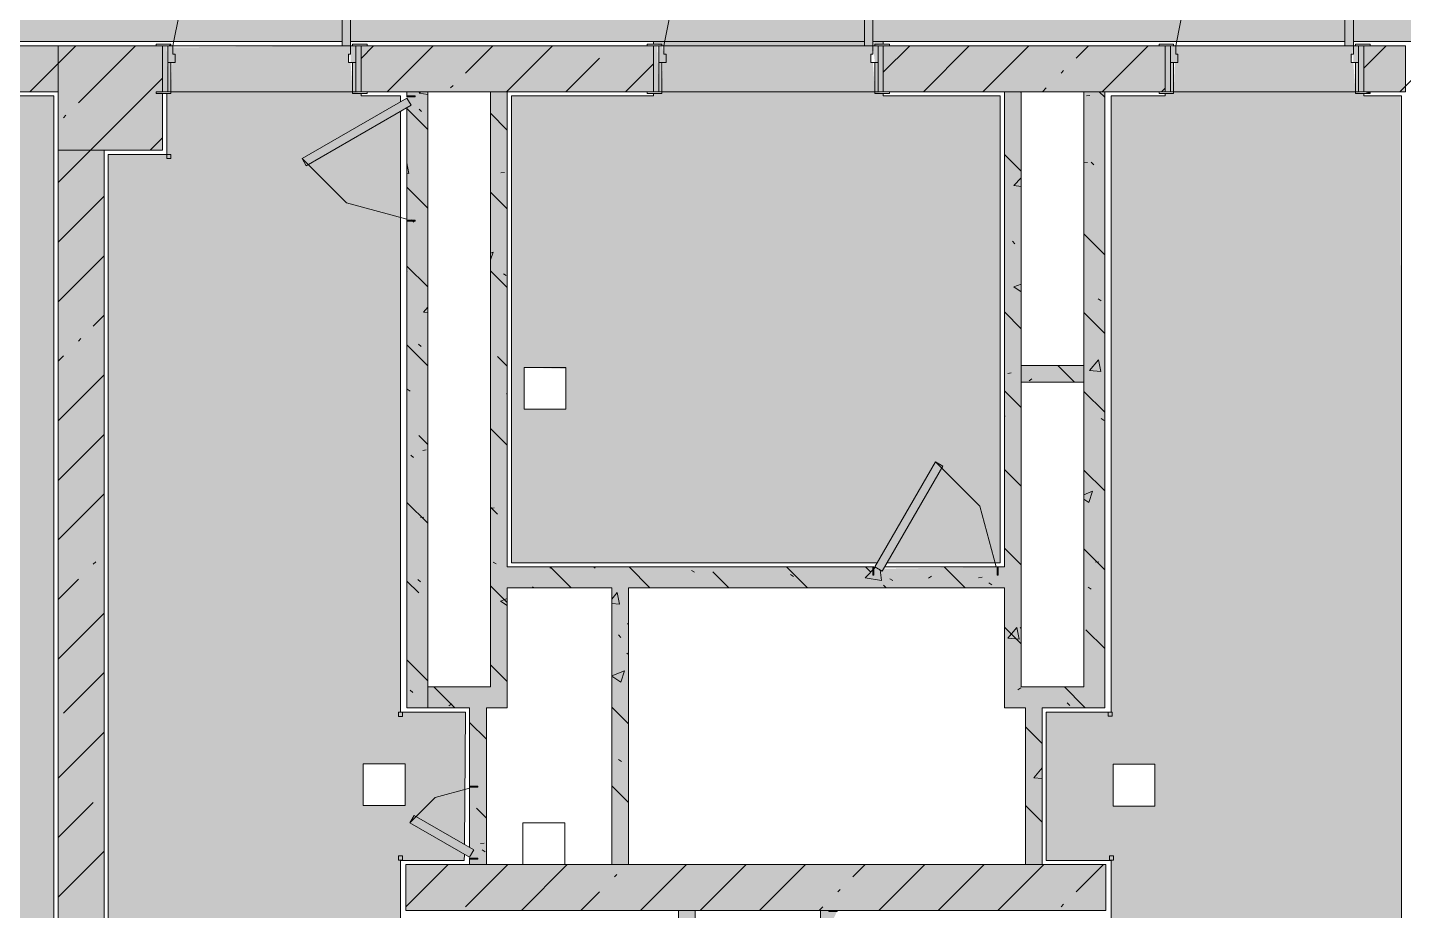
# Model space of a CAD drawing. Header units: millimetres. Extents: x -3817 to 677485, y -22715 to 103890.
# Drawn here: x -635 to -583.1, y -19574.3 to -19541 of the extents above; entities that cross this region are included whole.
import ezdxf

# ---------------------------------------------------------------- set-up
doc = ezdxf.new("R2010")
doc.units = ezdxf.units.MM
doc.layers.add('PDF _Геометрия', color=7, linetype='Continuous', true_color=0x1d1d1d)
doc.layers.add('PDF _Сплошная заливка', color=7, linetype='Continuous', true_color=0xffffff)

msp = doc.modelspace()

# ---------------------------------------------------------------- hatches: boundary and pattern name
at = {"layer": 'PDF _Сплошная заливка', "transparency": 33554559}
h = msp.add_hatch(color=256, dxfattribs=at)
h.paths.add_polyline_path([(-845.369, -19524.191), (-845.077, -19524.269), (-845.235, -19524.191)], flags=0)
h.paths.add_polyline_path([(-568.764, -19543.403), (-568.686, -19543.403), (-568.686, -19542.773), (-568.489, -19542.773), (-568.489, -19541.513), (-554.67, -19541.513), (-554.67, -19518.207), (-661.123, -19518.207), (-661.123, -19514.506), (-662.356, -19514.506), (-663.367, -19516.258), (-663.638, -19516.096), (-662.72, -19514.506), (-665.532, -19514.506), (-665.532, -19518.207), (-667.749, -19518.207), (-669.154, -19520.64), (-669.415, -19520.461), (-668.113, -19518.207), (-687.973, -19518.207), (-687.973, -19522.773), (-688.288, -19522.773), (-688.288, -19518.207), (-695.138, -19518.207), (-695.138, -19522.773), (-695.453, -19522.773), (-695.453, -19518.207), (-702.382, -19518.207), (-702.448, -19522.773), (-702.697, -19522.773), (-702.697, -19518.207), (-709.547, -19518.207), (-709.547, -19522.773), (-709.862, -19522.773), (-709.862, -19518.207), (-713.889, -19518.207), (-715.295, -19520.64), (-715.555, -19520.461), (-714.253, -19518.207), (-741.829, -19518.207), (-741.829, -19511.908), (-750.285, -19511.908), (-750.285, -19519.152), (-750.64, -19519.152), (-750.64, -19511.908), (-761.506, -19511.908), (-761.506, -19514.27), (-761.86, -19514.27), (-761.86, -19511.908), (-773.647, -19511.916), (-773.647, -19514.419), (-774.001, -19514.419), (-774.001, -19511.908), (-784.465, -19511.916), (-784.465, -19518.6), (-784.82, -19518.6), (-784.82, -19511.908), (-787.182, -19511.916), (-787.182, -19518.207), (-804.622, -19518.207), (-804.622, -19525.923), (-804.937, -19525.923), (-804.937, -19518.207), (-814.976, -19518.207), (-814.976, -19523.482), (-843.794, -19523.482), (-843.794, -19524.191), (-844.132, -19524.269), (-844.132, -19524.584), (-845.077, -19524.584), (-845.077, -19524.703), (-845.392, -19524.703), (-845.369, -19523.482), (-845.526, -19523.482), (-845.526, -19541.513), (-845.369, -19541.45), (-845.369, -19540.332), (-845.077, -19540.332), (-845.077, -19540.647), (-844.132, -19540.726), (-844.132, -19540.962), (-843.794, -19540.962), (-843.794, -19541.513), (-811.905, -19541.513), (-811.905, -19540.726), (-806.079, -19540.726), (-806.079, -19541.513), (-741.042, -19541.513), (-741.042, -19540.726), (-735.215, -19540.726), (-735.215, -19541.513), (-734.888, -19541.513), (-733.877, -19539.761), (-733.604, -19539.919), (-734.524, -19541.513), (-705.61, -19541.513), (-705.61, -19540.726), (-699.783, -19540.726), (-699.783, -19541.513), (-670.178, -19541.513), (-670.178, -19540.726), (-664.351, -19540.726), (-664.351, -19541.513), (-623.093, -19541.513), (-623.093, -19534.978), (-622.778, -19534.978), (-622.778, -19541.513), (-603.409, -19541.513), (-603.409, -19533.797), (-603.094, -19533.797), (-603.094, -19541.513), (-585.299, -19541.513), (-585.299, -19534.978), (-584.984, -19534.978), (-584.984, -19541.513), (-579.512, -19541.513), (-579.512, -19542.773), (-579.236, -19542.773), (-579.315, -19543.009), (-579.315, -19543.403), (-569.079, -19543.403)], flags=0)
h = msp.add_hatch(color=256, dxfattribs=at)
h.paths.add_polyline_path([(-633.959, -19602.771), (-633.959, -19543.56), (-658.997, -19543.56), (-658.997, -19548.363), (-660.742, -19548.363), (-662.147, -19550.797), (-662.42, -19550.639), (-661.105, -19548.363), (-670.336, -19548.363), (-670.336, -19543.403), (-671.595, -19543.403), (-671.635, -19543.245), (-680.06, -19543.245), (-680.06, -19541.67), (-671.595, -19541.67), (-671.595, -19541.513), (-691.28, -19541.513), (-691.28, -19543.403), (-699.626, -19543.403), (-699.626, -19548.363), (-713.326, -19548.363), (-713.326, -19543.56), (-725.924, -19543.56), (-725.924, -19548.363), (-727.668, -19548.363), (-729.074, -19550.797), (-729.346, -19550.639), (-728.032, -19548.363), (-741.199, -19548.363), (-741.199, -19543.403), (-749.545, -19543.403), (-749.545, -19543.245), (-753.758, -19543.245), (-753.758, -19541.67), (-749.545, -19541.67), (-749.545, -19541.513), (-769.23, -19541.513), (-769.23, -19541.67), (-765.923, -19541.67), (-766.001, -19541.804), (-766.001, -19543.3), (-769.23, -19543.245), (-769.23, -19543.403), (-771.434, -19543.403), (-771.434, -19545.765), (-773.639, -19545.765), (-773.639, -19599.936), (-769.466, -19599.936), (-769.466, -19602.771), (-740.557, -19602.771), (-740.557, -19599.936), (-733.247, -19599.936), (-733.247, -19602.771), (-704.822, -19602.771), (-704.822, -19599.936), (-698.602, -19599.936), (-698.602, -19602.771), (-669.391, -19602.771), (-669.391, -19599.936), (-663.564, -19599.936), (-663.564, -19602.771), (-658.997, -19602.771)], flags=0)
h.paths.add_polyline_path([(-700.728, -19586.638), (-701.319, -19586.638), (-701.319, -19578.371), (-700.728, -19578.371), (-700.728, -19584.681)], flags=0)
h.paths.add_polyline_path([(-700.728, -19577.82), (-701.319, -19577.82), (-701.319, -19569.552), (-700.728, -19569.552), (-700.728, -19570.555)], flags=0)
h.paths.add_polyline_path([(-701.319, -19569.159), (-701.319, -19560.891), (-700.728, -19560.891), (-700.781, -19569.159)], flags=0)
h.paths.add_polyline_path([(-701.292, -19558.463), (-705.427, -19551.304), (-704.915, -19551.008), (-700.781, -19558.168)], flags=0)
h.paths.add_polyline_path([(-753.443, -19542.119), (-753.364, -19542.119), (-753.443, -19541.887)], flags=0)
for points in [[(-664.351, -19543.403), (-633.801, -19543.403), (-633.801, -19541.67), (-644.037, -19541.67), (-644.088, -19542.222), (-653.486, -19542.222), (-653.486, -19541.67), (-664.351, -19541.67)], [(-629.864, -19545.607), (-629.864, -19543.466), (-629.864, -19543.403), (-629.864, -19541.67), (-633.801, -19541.67), (-633.801, -19545.607), (-630.101, -19545.607)], [(-620.367, -19566.63), (-619.865, -19566.63), (-619.865, -19543.403), (-620.652, -19543.403), (-620.634, -19543.671), (-620.495, -19543.912), (-620.652, -19544.003), (-620.652, -19566.63)], [(-594.853, -19566.63), (-594.354, -19566.63), (-594.354, -19543.403), (-595.141, -19543.403), (-595.141, -19566.63)], [(-632.306, -19600.723), (-632.069, -19600.723), (-632.069, -19545.607), (-633.801, -19545.607), (-633.801, -19600.723)], [(-595.602, -19554.347), (-595.141, -19554.347), (-595.141, -19553.717), (-597.503, -19553.717), (-597.503, -19554.347)], [(-615.359, -19562.103), (-598.133, -19562.103), (-598.133, -19561.315), (-602.69, -19561.383), (-602.742, -19561.473), (-603.094, -19561.315), (-616.873, -19561.315), (-616.873, -19562.103), (-616.282, -19562.103)], [(-617.503, -19566.63), (-617.503, -19565.843), (-619.865, -19565.843), (-619.865, -19566.63), (-617.612, -19566.63)], [(-618.29, -19572.535), (-617.66, -19572.535), (-617.66, -19566.63), (-618.29, -19566.63), (-618.29, -19571.896), (-618.133, -19571.987), (-618.29, -19572.339)], [(-620.692, -19574.268), (-594.315, -19574.268), (-594.315, -19572.535), (-620.692, -19572.535), (-620.692, -19573.683)], [(-610.416, -19602.928), (-609.786, -19602.928), (-609.786, -19574.268), (-610.416, -19574.268), (-610.416, -19583.589), (-610.259, -19583.68), (-610.416, -19584.031), (-610.416, -19602.192)], [(-605.062, -19602.928), (-604.432, -19602.849), (-604.487, -19598.536), (-604.59, -19598.477), (-604.432, -19598.125), (-604.444, -19574.703), (-604.59, -19574.619), (-604.432, -19574.268), (-605.062, -19574.268), (-605.062, -19602.849)]]:
    msp.add_hatch(color=256, dxfattribs=at).paths.add_polyline_path(points)
h = msp.add_hatch(color=256, dxfattribs=at)
h.paths.add_polyline_path([(-620.896, -19602.771), (-620.896, -19572.378), (-618.491, -19572.378), (-618.489, -19572.145), (-620.54, -19570.961), (-620.383, -19570.688), (-618.486, -19571.783), (-618.448, -19566.788), (-620.896, -19566.795), (-620.896, -19544.143), (-624.45, -19546.195), (-624.607, -19545.922), (-620.896, -19543.78), (-620.896, -19543.56), (-622.384, -19543.56), (-622.384, -19543.466), (-622.699, -19543.403), (-622.778, -19542.3), (-622.857, -19542.3), (-622.778, -19541.67), (-629.471, -19541.731), (-629.55, -19543.466), (-629.707, -19543.466), (-629.707, -19545.765), (-631.912, -19545.765), (-631.912, -19599.814), (-627.896, -19599.814), (-627.896, -19602.771), (-627.582, -19602.771)], flags=0)
h.paths.add_polyline_path([(-620.723, -19570.315), (-622.298, -19570.315), (-622.298, -19568.74), (-620.723, -19568.74), (-620.723, -19569.971)], flags=0)
at = {"layer": 'PDF _Сплошная заливка', "true_color": 0xe2e2e2, "transparency": 33554559}
h = msp.add_hatch(color=254, dxfattribs=at)
h.paths.add_polyline_path([(-629.55, -19542.3), (-629.392, -19542.3), (-629.471, -19541.67), (-629.668, -19541.681), (-629.668, -19542.3)], flags=0)
h.paths.add_polyline_path([(-622.699, -19542.3), (-622.581, -19542.3), (-622.581, -19541.67), (-622.778, -19541.67), (-622.778, -19542.3)], flags=0)
at = {"layer": 'PDF _Сплошная заливка', "transparency": 33554559}
h = msp.add_hatch(color=256, dxfattribs=at)
h.paths.add_polyline_path([(-620.652, -19543.403), (-611.361, -19543.403), (-611.361, -19541.67), (-622.384, -19541.67), (-622.384, -19543.403), (-620.896, -19543.403)], flags=0)
h.paths.add_polyline_path([(-583.016, -19543.403), (-583.016, -19541.67), (-584.59, -19541.67), (-584.59, -19543.403), (-584.354, -19543.403)], flags=0)
h.paths.add_polyline_path([(-594.354, -19543.403), (-592.071, -19543.403), (-592.071, -19541.67), (-602.7, -19541.67), (-602.7, -19543.403), (-594.853, -19543.403)], flags=0)
h = msp.add_hatch(color=256, dxfattribs=at)
h.paths.add_polyline_path([(-611.217, -19561.158), (-602.924, -19561.158), (-600.732, -19557.36), (-600.459, -19557.518), (-602.56, -19561.158), (-598.291, -19561.158), (-598.291, -19543.56), (-602.7, -19543.56), (-602.7, -19543.466), (-603.015, -19543.403), (-603.094, -19542.3), (-603.173, -19542.3), (-603.094, -19541.67), (-603.409, -19541.67), (-603.409, -19541.513), (-611.361, -19541.513), (-611.361, -19541.607), (-610.967, -19541.67), (-611.046, -19543.466), (-611.361, -19543.466), (-611.361, -19543.56), (-616.715, -19543.56), (-616.715, -19561.158), (-613.937, -19561.158)], flags=0)
h.paths.add_polyline_path([(-614.665, -19555.37), (-616.24, -19555.37), (-616.24, -19553.795), (-614.665, -19553.857)], flags=0)
h.paths.add_polyline_path([(-603.094, -19541.67), (-602.7, -19541.607), (-602.7, -19541.513), (-603.094, -19541.539)], flags=0)
at = {"layer": 'PDF _Сплошная заливка', "true_color": 0xfbfbfb, "transparency": 33554559}
msp.add_hatch(color=7, dxfattribs=at).paths.add_polyline_path([(-611.217, -19543.403), (-611.164, -19543.403), (-611.217, -19541.67), (-611.361, -19541.67), (-611.361, -19543.403)])
at = {"layer": 'PDF _Сплошная заливка', "true_color": 0xe2e2e2, "transparency": 33554559}
h = msp.add_hatch(color=254, dxfattribs=at)
h.paths.add_polyline_path([(-602.897, -19542.3), (-602.897, -19541.67), (-603.094, -19541.67), (-603.015, -19542.3)], flags=0)
h.paths.add_polyline_path([(-611.046, -19542.3), (-610.889, -19542.3), (-611.046, -19541.67), (-611.164, -19541.67), (-611.164, -19542.3)], flags=0)
at = {"layer": 'PDF _Сплошная заливка', "transparency": 33554559}
h = msp.add_hatch(color=256, dxfattribs=at)
h.paths.add_polyline_path([(-585.378, -19602.771), (-585.378, -19599.814), (-583.173, -19599.776), (-583.197, -19543.56), (-584.59, -19543.56), (-584.648, -19543.466), (-584.905, -19543.403), (-584.984, -19542.3), (-585.063, -19542.3), (-584.984, -19541.67), (-591.677, -19541.67), (-591.756, -19543.466), (-592.071, -19543.466), (-592.071, -19543.56), (-594.11, -19543.56), (-594.11, -19566.788), (-596.559, -19566.788), (-596.559, -19572.378), (-594.11, -19572.378), (-594.11, -19602.771), (-585.969, -19602.771)], flags=0)
h.paths.add_polyline_path([(-592.464, -19570.331), (-594.039, -19570.331), (-594.039, -19568.756), (-592.464, -19568.756)], flags=0)
at = {"layer": 'PDF _Сплошная заливка', "true_color": 0xe2e2e2, "transparency": 33554559}
h = msp.add_hatch(color=254, dxfattribs=at)
h.paths.add_polyline_path([(-584.905, -19542.3), (-584.787, -19542.3), (-584.787, -19541.67), (-584.984, -19541.67), (-584.984, -19542.3)], flags=0)
h.paths.add_polyline_path([(-591.756, -19542.3), (-591.598, -19542.3), (-591.677, -19541.67), (-591.874, -19541.72), (-591.874, -19542.3)], flags=0)
for points in [[(-611.164, -19543.403), (-611.046, -19543.403), (-611.046, -19542.3), (-611.164, -19542.3), (-611.164, -19542.95)], [(-618.29, -19572.26), (-618.133, -19571.987), (-620.383, -19570.688), (-620.54, -19570.961), (-618.448, -19572.169)]]:
    msp.add_hatch(color=254, dxfattribs=at).paths.add_polyline_path(points)

# ---------------------------------------------------------------- linework, layer by layer
at = {"layer": 'PDF _Геометрия', "color": 253, "lineweight": 9, "true_color": 0xaaaaaa}
for points in [[(-610.967, -19541.67), (-610.368, -19538.657), (-608.661, -19536.103), (-606.107, -19534.396), (-603.094, -19533.797)], [(-629.471, -19541.67), (-628.961, -19539.109), (-627.511, -19536.938), (-625.339, -19535.487), (-622.778, -19534.978)], [(-591.677, -19541.67), (-591.167, -19539.109), (-589.717, -19536.938), (-587.545, -19535.487), (-584.984, -19534.978)], [(-664.351, -19541.513), (-623.093, -19541.513)], [(-623.093, -19541.67), (-629.55, -19541.67)], [(-622.778, -19541.513), (-603.409, -19541.513), (-611.361, -19541.513), (-611.361, -19541.607)], [(-602.7, -19541.607), (-602.7, -19541.513), (-603.094, -19541.513), (-585.299, -19541.513)], [(-585.299, -19541.67), (-591.756, -19541.67)], [(-584.984, -19541.513), (-579.512, -19541.513), (-579.512, -19542.773)], [(-663.564, -19602.771), (-633.959, -19602.771), (-633.959, -19543.56), (-658.997, -19543.56)], [(-629.707, -19543.466), (-629.707, -19545.765), (-631.912, -19545.765), (-631.912, -19599.814), (-627.896, -19599.814), (-627.896, -19602.771), (-620.896, -19602.771), (-620.896, -19574.425), (-620.896, -19572.378), (-618.491, -19572.378), (-618.489, -19572.145)], [(-620.896, -19543.78), (-620.896, -19543.56), (-622.384, -19543.56), (-622.384, -19543.466)], [(-611.361, -19543.466), (-611.361, -19543.56), (-616.715, -19543.56), (-616.715, -19561.158), (-602.924, -19561.158)], [(-602.56, -19561.158), (-598.291, -19561.158), (-598.291, -19543.56), (-602.7, -19543.56), (-602.7, -19543.466)], [(-592.071, -19543.466), (-592.071, -19543.56), (-594.11, -19543.56), (-594.11, -19566.788), (-596.559, -19566.788), (-596.559, -19572.378), (-594.11, -19572.378), (-594.11, -19574.425), (-594.11, -19602.771), (-585.378, -19602.771), (-585.378, -19599.814), (-583.173, -19599.814), (-583.173, -19543.56), (-584.59, -19543.56), (-584.59, -19543.466)], [(-618.486, -19571.783), (-618.448, -19566.788), (-620.896, -19566.795), (-620.896, -19544.143)], [(-620.652, -19548.206), (-622.936, -19547.594), (-624.607, -19545.922)], [(-598.448, -19561.315), (-599.06, -19559.032), (-600.732, -19557.36)], [(-618.29, -19569.662), (-619.589, -19570.01), (-620.54, -19570.961)]]:
    msp.add_lwpolyline(points, dxfattribs=at)
for points in [[(-603.094, -19533.797), (-603.409, -19533.797), (-603.409, -19541.67), (-603.094, -19541.67)], [(-622.778, -19534.978), (-623.093, -19534.978), (-623.093, -19541.67), (-622.778, -19541.67)], [(-584.984, -19534.978), (-585.299, -19534.978), (-585.299, -19541.67), (-584.984, -19541.67)], [(-629.55, -19541.67), (-629.55, -19541.607), (-630.101, -19541.607), (-630.101, -19541.67)], [(-629.668, -19543.403), (-629.668, -19541.67), (-629.864, -19541.67), (-629.864, -19543.403)], [(-629.471, -19541.67), (-629.668, -19541.67), (-629.668, -19542.3), (-629.392, -19542.3), (-629.392, -19541.985), (-629.471, -19541.985)], [(-629.55, -19541.678), (-629.55, -19541.67), (-629.668, -19541.67), (-629.668, -19541.678)], [(-622.778, -19541.67), (-622.778, -19541.985), (-622.857, -19541.985), (-622.857, -19542.3), (-622.581, -19542.3), (-622.581, -19541.67)], [(-622.699, -19541.67), (-622.148, -19541.67), (-622.148, -19541.607), (-622.699, -19541.607)], [(-622.699, -19541.678), (-622.581, -19541.678), (-622.581, -19541.67), (-622.699, -19541.67)], [(-622.581, -19543.403), (-622.384, -19543.403), (-622.384, -19541.67), (-622.581, -19541.67)], [(-611.046, -19541.67), (-611.046, -19541.607), (-611.597, -19541.607), (-611.597, -19541.67)], [(-611.164, -19543.403), (-611.164, -19541.67), (-611.361, -19541.67), (-611.361, -19543.403)], [(-610.967, -19541.67), (-611.164, -19541.67), (-611.164, -19542.3), (-610.889, -19542.3), (-610.889, -19541.985), (-610.967, -19541.985)], [(-611.046, -19541.678), (-611.046, -19541.67), (-611.164, -19541.67), (-611.164, -19541.678)], [(-603.094, -19541.67), (-603.094, -19541.985), (-603.173, -19541.985), (-603.173, -19542.3), (-602.897, -19542.3), (-602.897, -19541.67)], [(-603.015, -19541.67), (-602.464, -19541.67), (-602.464, -19541.607), (-603.015, -19541.607)], [(-603.015, -19541.678), (-602.897, -19541.678), (-602.897, -19541.67), (-603.015, -19541.67)], [(-602.897, -19543.403), (-602.7, -19543.403), (-602.7, -19541.67), (-602.897, -19541.67)], [(-591.756, -19541.67), (-591.756, -19541.607), (-592.307, -19541.607), (-592.307, -19541.67)], [(-591.874, -19543.403), (-591.874, -19541.67), (-592.071, -19541.67), (-592.071, -19543.403)], [(-591.677, -19541.67), (-591.874, -19541.67), (-591.874, -19542.3), (-591.598, -19542.3), (-591.598, -19541.985), (-591.677, -19541.985)], [(-591.756, -19541.678), (-591.756, -19541.67), (-591.874, -19541.67), (-591.874, -19541.678)], [(-584.984, -19541.67), (-584.984, -19541.985), (-585.063, -19541.985), (-585.063, -19542.3), (-584.787, -19542.3), (-584.787, -19541.67)], [(-584.905, -19541.67), (-584.354, -19541.67), (-584.354, -19541.607), (-584.905, -19541.607)], [(-584.905, -19541.678), (-584.787, -19541.678), (-584.787, -19541.67), (-584.905, -19541.67)], [(-584.787, -19543.403), (-584.59, -19543.403), (-584.59, -19541.67), (-584.787, -19541.67)], [(-629.55, -19543.403), (-629.55, -19542.3), (-629.668, -19542.3), (-629.668, -19543.403)], [(-622.699, -19543.403), (-622.581, -19543.403), (-622.581, -19542.3), (-622.699, -19542.3)], [(-611.046, -19543.403), (-611.046, -19542.3), (-611.164, -19542.3), (-611.164, -19543.403)], [(-603.015, -19543.403), (-602.897, -19543.403), (-602.897, -19542.3), (-603.015, -19542.3)], [(-591.756, -19543.403), (-591.756, -19542.3), (-591.874, -19542.3), (-591.874, -19543.403)], [(-584.905, -19543.403), (-584.787, -19543.403), (-584.787, -19542.3), (-584.905, -19542.3)], [(-629.55, -19543.466), (-629.55, -19543.403), (-630.101, -19543.403), (-630.101, -19543.466)], [(-624.607, -19545.922), (-624.45, -19546.195), (-620.495, -19543.912), (-620.652, -19543.639)], [(-622.699, -19543.466), (-622.148, -19543.466), (-622.148, -19543.403), (-622.699, -19543.403)], [(-620.337, -19543.599), (-620.337, -19543.56), (-620.652, -19543.56), (-620.652, -19543.599)], [(-611.046, -19543.466), (-611.046, -19543.403), (-611.597, -19543.403), (-611.597, -19543.466)], [(-603.015, -19543.466), (-602.464, -19543.466), (-602.464, -19543.403), (-603.015, -19543.403)], [(-591.756, -19543.466), (-591.756, -19543.403), (-592.307, -19543.403), (-592.307, -19543.466)], [(-584.905, -19543.466), (-584.354, -19543.466), (-584.354, -19543.403), (-584.905, -19543.403)], [(-620.337, -19548.245), (-620.652, -19548.245), (-620.652, -19548.284), (-620.337, -19548.284)], [(-616.24, -19553.795), (-614.665, -19553.795), (-614.665, -19555.37), (-616.24, -19555.37)], [(-600.732, -19557.36), (-603.015, -19561.315), (-602.742, -19561.473), (-600.459, -19557.518)], [(-603.054, -19561.63), (-603.054, -19561.315), (-603.094, -19561.315), (-603.094, -19561.63)], [(-598.409, -19561.63), (-598.37, -19561.63), (-598.37, -19561.315), (-598.409, -19561.315)], [(-622.298, -19568.74), (-620.723, -19568.74), (-620.723, -19570.315), (-622.298, -19570.315)], [(-592.464, -19568.756), (-592.464, -19570.331), (-594.039, -19570.331), (-594.039, -19568.756)], [(-617.975, -19569.622), (-617.975, -19569.583), (-618.29, -19569.583), (-618.29, -19569.622)], [(-620.54, -19570.961), (-618.29, -19572.26), (-618.133, -19571.987), (-620.383, -19570.688)], [(-616.282, -19572.535), (-614.707, -19572.535), (-614.707, -19570.961), (-616.282, -19570.961)], [(-614.707, -19572.535), (-616.282, -19572.535), (-616.282, -19570.961), (-614.707, -19570.961)], [(-616.282, -19572.535), (-614.707, -19572.535), (-614.707, -19570.961), (-616.282, -19570.961)], [(-614.707, -19572.535), (-616.282, -19572.535), (-616.282, -19570.961), (-614.707, -19570.961)], [(-617.975, -19572.299), (-618.29, -19572.299), (-618.29, -19572.339), (-617.975, -19572.339)], [(-604.747, -19574.307), (-604.432, -19574.307), (-604.432, -19574.268), (-604.747, -19574.268)]]:
    msp.add_lwpolyline(points, close=True, dxfattribs=at)
at = {"layer": 'PDF _Геометрия', "color": 7, "lineweight": 9}
for points in [[(-659.155, -19543.403), (-633.801, -19543.403), (-633.801, -19541.67), (-664.351, -19541.67), (-664.351, -19543.403), (-659.785, -19543.403)], [(-634.865, -19543.403), (-633.801, -19542.339), (-633.133, -19541.67)], [(-630.101, -19541.67), (-633.801, -19541.67), (-633.801, -19545.607), (-629.864, -19545.607), (-629.864, -19543.466)], [(-633.037, -19543.82), (-630.888, -19541.67)], [(-629.864, -19543.403), (-629.864, -19541.67)], [(-629.55, -19541.67), (-623.093, -19541.67)], [(-622.384, -19542.147), (-621.908, -19541.67)], [(-622.384, -19541.67), (-622.384, -19543.403)], [(-611.597, -19541.67), (-622.148, -19541.67)], [(-621.395, -19543.403), (-619.663, -19541.67)], [(-618.445, -19542.697), (-617.418, -19541.67)], [(-616.905, -19543.403), (-615.173, -19541.67)], [(-611.361, -19543.403), (-611.361, -19541.67)], [(-610.967, -19541.67), (-603.409, -19541.67)], [(-602.7, -19542.667), (-601.703, -19541.67)], [(-602.7, -19541.67), (-602.7, -19543.403)], [(-592.307, -19541.67), (-602.464, -19541.67)], [(-601.19, -19543.403), (-599.458, -19541.67)], [(-598.946, -19543.403), (-597.213, -19541.67)], [(-595.434, -19542.136), (-594.968, -19541.67)], [(-594.456, -19543.403), (-592.723, -19541.67)], [(-592.071, -19543.403), (-592.071, -19541.67)], [(-591.756, -19541.67), (-585.299, -19541.67)], [(-584.59, -19542.518), (-583.743, -19541.67)], [(-584.59, -19541.67), (-584.59, -19543.403)], [(-584.354, -19543.403), (-583.016, -19543.403), (-583.016, -19541.67), (-584.354, -19541.67)], [(-614.66, -19543.403), (-613.394, -19542.136)], [(-583.231, -19543.403), (-583.016, -19543.188), (-581.964, -19542.136)], [(-612.415, -19543.403), (-611.361, -19542.348)], [(-595.995, -19542.697), (-595.902, -19542.604)], [(-633.801, -19546.829), (-632.58, -19545.607), (-629.864, -19542.892)], [(-619.006, -19543.258), (-618.913, -19543.165)], [(-596.701, -19543.403), (-596.556, -19543.258)], [(-592.211, -19543.403), (-592.071, -19543.263)], [(-622.699, -19543.403), (-629.55, -19543.403)], [(-622.148, -19543.403), (-620.652, -19543.403), (-620.652, -19543.56)], [(-620.652, -19544.003), (-620.652, -19548.284), (-620.652, -19566.63), (-619.865, -19566.63), (-619.865, -19548.284), (-619.865, -19543.56), (-619.865, -19543.403), (-617.503, -19543.403), (-617.503, -19565.843), (-619.865, -19565.843), (-619.865, -19566.63), (-618.29, -19566.63), (-618.29, -19569.583), (-618.29, -19571.896)], [(-619.865, -19543.403), (-620.652, -19543.403)], [(-618.29, -19572.339), (-618.29, -19572.535), (-617.66, -19572.535), (-617.66, -19572.339), (-617.66, -19569.583), (-617.66, -19566.63), (-617.503, -19566.63), (-616.873, -19566.63), (-616.873, -19562.103), (-612.936, -19562.103), (-612.936, -19572.535), (-612.306, -19572.535), (-612.306, -19562.103), (-603.094, -19562.103), (-598.37, -19562.103), (-598.133, -19562.103), (-598.133, -19565.843), (-598.133, -19566.63), (-597.346, -19566.63), (-597.346, -19572.535), (-596.716, -19572.535), (-596.716, -19566.63), (-595.141, -19566.63), (-594.354, -19566.63), (-594.354, -19543.403), (-592.307, -19543.403)], [(-616.873, -19543.403), (-617.503, -19543.403)], [(-603.094, -19561.315), (-616.873, -19561.315), (-616.873, -19543.403), (-611.597, -19543.403)], [(-603.015, -19543.403), (-611.046, -19543.403)], [(-602.464, -19543.403), (-598.133, -19543.403), (-598.133, -19561.315), (-598.37, -19561.315), (-602.651, -19561.315)], [(-597.503, -19543.403), (-598.133, -19543.403)], [(-594.354, -19543.403), (-595.141, -19543.403)], [(-584.905, -19543.403), (-591.756, -19543.403)], [(-633.599, -19544.381), (-633.505, -19544.288)], [(-630.335, -19545.607), (-629.864, -19545.137)], [(-633.801, -19549.074), (-632.069, -19547.341)], [(-633.801, -19551.319), (-632.069, -19549.586)], [(-632.476, -19552.238), (-632.069, -19551.831)], [(-633.037, -19552.8), (-632.944, -19552.706)], [(-633.801, -19553.564), (-633.599, -19553.361)], [(-633.801, -19555.809), (-632.069, -19554.076)], [(-633.801, -19558.054), (-632.069, -19556.321)], [(-633.801, -19560.299), (-632.069, -19558.566)], [(-632.476, -19561.218), (-632.383, -19561.125)], [(-633.801, -19562.544), (-633.037, -19561.779)], [(-633.801, -19564.788), (-632.069, -19563.056)], [(-633.599, -19566.831), (-632.069, -19565.301)], [(-633.801, -19569.278), (-632.069, -19567.546)], [(-633.801, -19571.523), (-632.476, -19570.198)], [(-633.801, -19573.768), (-632.069, -19572.036)], [(-620.692, -19574.129), (-619.098, -19572.535)], [(-612.936, -19572.535), (-620.692, -19572.535), (-620.692, -19574.268), (-610.416, -19574.268), (-610.416, -19579.307), (-610.416, -19583.589)], [(-618.445, -19574.127), (-616.853, -19572.535)], [(-616.341, -19574.268), (-614.608, -19572.535)], [(-614.707, -19572.535), (-616.282, -19572.535), (-614.707, -19572.535)], [(-605.062, -19575.842), (-605.062, -19574.268), (-604.432, -19574.268), (-594.315, -19574.268), (-594.315, -19572.535), (-612.306, -19572.535)], [(-611.851, -19574.268), (-610.118, -19572.535)], [(-609.606, -19574.268), (-607.873, -19572.535)], [(-607.361, -19574.268), (-605.629, -19572.535)], [(-603.852, -19573.004), (-603.384, -19572.535)], [(-602.871, -19574.268), (-601.139, -19572.535)], [(-600.626, -19574.268), (-598.894, -19572.535)], [(-598.381, -19574.268), (-596.649, -19572.535)], [(-595.434, -19573.566), (-594.404, -19572.535)], [(-612.832, -19573.004), (-612.739, -19572.911)], [(-614.096, -19574.268), (-613.394, -19573.566)], [(-604.414, -19573.566), (-604.32, -19573.472)], [(-609.786, -19574.268), (-610.416, -19574.268)], [(-605.116, -19574.268), (-604.975, -19574.127)], [(-595.995, -19574.127), (-595.902, -19574.034)]]:
    msp.add_lwpolyline(points, dxfattribs=at)
at = {"layer": 'PDF _Геометрия', "color": 8, "lineweight": 9, "true_color": 0x787878}
for points in [[(-619.865, -19543.511), (-620.186, -19543.461), (-620.13, -19543.403)], [(-597.503, -19543.425), (-597.526, -19543.403)], [(-595.043, -19543.558), (-594.912, -19543.541)], [(-594.354, -19543.607), (-594.558, -19543.403)], [(-619.865, -19544.821), (-620.652, -19544.034)], [(-620.196, -19544.059), (-620.099, -19544.148)], [(-616.873, -19544.846), (-617.503, -19544.216)], [(-597.503, -19546.396), (-598.133, -19545.767)], [(-620.578, -19546.485), (-620.652, -19546.085)], [(-595.132, -19546.088), (-595.001, -19546.071)], [(-594.767, -19546.161), (-594.866, -19546.062)], [(-620.652, -19546.478), (-620.578, -19546.485)], [(-617.112, -19546.464), (-616.981, -19546.447)], [(-597.503, -19546.979), (-597.775, -19546.937), (-597.503, -19546.654)], [(-619.865, -19547.793), (-620.652, -19547.006)], [(-616.873, -19547.813), (-617.503, -19547.184)], [(-620.485, -19548.236), (-620.388, -19548.325)], [(-594.354, -19549.546), (-595.141, -19548.759)], [(-617.503, -19549.488), (-617.405, -19549.451)], [(-617.503, -19549.744), (-617.404, -19549.451)], [(-597.737, -19549.131), (-597.836, -19549.032)], [(-619.865, -19550.761), (-620.652, -19549.974)], [(-620.652, -19550.169), (-620.644, -19550.174)], [(-616.873, -19550.785), (-617.503, -19550.155)], [(-617.019, -19550.261), (-616.908, -19550.332)], [(-597.503, -19550.944), (-597.776, -19550.76), (-597.503, -19550.655)], [(-619.865, -19551.727), (-620.026, -19551.713), (-619.865, -19551.521)], [(-594.599, -19551.208), (-594.488, -19551.279)], [(-597.503, -19552.336), (-598.133, -19551.706)], [(-594.354, -19552.514), (-595.141, -19551.726)], [(-619.865, -19553.732), (-620.652, -19552.945)], [(-620.217, -19552.923), (-620.12, -19553.012)], [(-616.873, -19553.753), (-617.238, -19553.387)], [(-594.504, -19553.946), (-594.922, -19553.909), (-594.585, -19553.507)], [(-594.504, -19553.946), (-594.585, -19553.508)], [(-598.006, -19554.022), (-597.875, -19554.005)], [(-595.492, -19554.347), (-596.122, -19553.717)], [(-620.643, -19554.62), (-620.531, -19554.691)], [(-597.503, -19555.304), (-598.133, -19554.674)], [(-597.201, -19554.302), (-597.097, -19554.221)], [(-596.303, -19554.347), (-596.301, -19554.346)], [(-596.301, -19554.347), (-596.301, -19554.346)], [(-594.354, -19555.485), (-595.141, -19554.698)], [(-616.906, -19554.778), (-616.873, -19554.799)], [(-598.133, -19555.625), (-598.112, -19555.638)], [(-594.486, -19555.725), (-594.375, -19555.796)], [(-616.873, -19556.724), (-617.503, -19556.095)], [(-619.865, -19556.7), (-620.208, -19556.357)], [(-620.506, -19557.099), (-620.409, -19557.188)], [(-620.057, -19556.925), (-619.926, -19556.908)], [(-597.503, -19558.275), (-598.133, -19557.646)], [(-594.354, -19558.453), (-595.141, -19557.666)], [(-595.141, -19558.593), (-594.81, -19558.466)], [(-595.141, -19558.761), (-594.952, -19558.889)], [(-594.952, -19558.889), (-594.81, -19558.466)], [(-619.865, -19559.672), (-620.652, -19558.885)], [(-617.238, -19559.327), (-617.503, -19559.063)], [(-617.495, -19559.106), (-617.364, -19559.089)], [(-620.146, -19559.455), (-620.015, -19559.438)], [(-597.503, -19561.243), (-598.133, -19560.613)], [(-594.354, -19561.425), (-595.141, -19560.638)], [(-617.401, -19561.131), (-617.29, -19561.201)], [(-615.266, -19561.369), (-615.197, -19561.315)], [(-614.462, -19562.103), (-615.25, -19561.315)], [(-613.622, -19561.315), (-613.553, -19561.359)], [(-611.495, -19562.103), (-612.282, -19561.315)], [(-609.928, -19561.446), (-609.817, -19561.517)], [(-605.555, -19562.103), (-606.342, -19561.315)], [(-602.767, -19561.829), (-603.389, -19561.733), (-602.998, -19561.325)], [(-603.182, -19561.505), (-603.371, -19561.315)], [(-602.767, -19561.829), (-602.813, -19561.432)], [(-599.616, -19562.103), (-600.403, -19561.315)], [(-594.706, -19561.142), (-594.575, -19561.125)], [(-620.208, -19562.297), (-620.652, -19561.853)], [(-620.238, -19561.787), (-620.14, -19561.876)], [(-608.523, -19562.103), (-609.121, -19561.505)], [(-606.191, -19561.604), (-606.08, -19561.675)], [(-602.455, -19561.762), (-602.343, -19561.833)], [(-600.992, -19561.74), (-600.888, -19561.66)], [(-599.109, -19561.722), (-598.978, -19561.705)], [(-598.718, -19561.92), (-598.607, -19561.991)], [(-616.873, -19562.664), (-617.503, -19562.034)], [(-615.925, -19562.071), (-615.875, -19562.103)], [(-612.936, -19562.532), (-612.725, -19562.281)], [(-612.644, -19562.72), (-612.725, -19562.281)], [(-602.588, -19562.099), (-602.687, -19562)], [(-594.981, -19562.078), (-594.87, -19562.149)], [(-616.873, -19562.777), (-617.123, -19562.609), (-616.873, -19562.513)], [(-612.936, -19562.694), (-612.644, -19562.719)], [(-612.354, -19563.466), (-612.306, -19563.46)], [(-594.356, -19563.296), (-594.354, -19563.298)], [(-612.586, -19563.979), (-612.685, -19563.88)], [(-597.503, -19564.215), (-598.133, -19563.585)], [(-597.582, -19564.037), (-598.001, -19564), (-597.663, -19563.598)], [(-597.582, -19564.038), (-597.663, -19563.599)], [(-597.542, -19563.622), (-597.503, -19563.593)], [(-594.354, -19564.393), (-595.064, -19563.682)], [(-612.362, -19564.562), (-612.306, -19564.613)], [(-619.865, -19565.611), (-620.652, -19564.824)], [(-616.873, -19565.632), (-617.503, -19565.002)], [(-612.936, -19565.424), (-612.454, -19565.239)], [(-612.936, -19565.433), (-612.596, -19565.662)], [(-612.596, -19565.662), (-612.454, -19565.239)], [(-620.527, -19565.963), (-620.429, -19566.052)], [(-618.846, -19566.63), (-619.634, -19565.843)], [(-597.627, -19565.952), (-597.522, -19565.872)], [(-595.088, -19566.63), (-595.141, -19566.577), (-595.876, -19565.843)], [(-619.072, -19566.554), (-618.967, -19566.474)], [(-612.306, -19567.231), (-612.936, -19566.601)], [(-595.765, -19566.446), (-595.668, -19566.535)], [(-617.66, -19567.816), (-618.29, -19567.186)], [(-596.716, -19567.97), (-597.346, -19567.34)], [(-612.684, -19568.581), (-612.572, -19568.652)], [(-596.716, -19569.293), (-597.029, -19569.266), (-596.716, -19568.892)], [(-612.306, -19570.199), (-612.936, -19569.569)], [(-617.66, -19570.784), (-618.03, -19570.414)], [(-596.716, -19570.942), (-597.346, -19570.312)], [(-617.878, -19571.748), (-617.747, -19571.731)], [(-617.813, -19571.981), (-617.701, -19572.052)]]:
    msp.add_lwpolyline(points, dxfattribs=at)
at = {"layer": 'PDF _Геометрия', "color": 7, "lineweight": 9}
for points in [[(-597.503, -19565.843), (-597.503, -19543.403), (-595.141, -19543.403), (-595.141, -19565.843)], [(-633.801, -19545.607), (-633.801, -19600.723), (-632.069, -19600.723), (-632.069, -19545.607)], [(-629.546, -19545.765), (-629.699, -19545.765), (-629.699, -19545.922), (-629.546, -19545.922)], [(-597.503, -19554.347), (-595.141, -19554.347), (-595.141, -19553.717), (-597.503, -19553.717)], [(-620.814, -19566.796), (-620.967, -19566.796), (-620.967, -19566.953), (-620.814, -19566.953)], [(-594.074, -19566.788), (-594.228, -19566.788), (-594.228, -19566.945), (-594.074, -19566.945)], [(-620.971, -19572.37), (-620.818, -19572.37), (-620.818, -19572.213), (-620.971, -19572.213)], [(-594.019, -19572.366), (-594.019, -19572.213), (-594.177, -19572.213), (-594.177, -19572.366)], [(-605.062, -19602.928), (-609.786, -19602.928), (-609.786, -19584.031), (-609.786, -19579.307), (-609.786, -19574.268), (-605.062, -19574.268), (-605.062, -19598.125), (-605.062, -19602.849)]]:
    msp.add_lwpolyline(points, close=True, dxfattribs=at)
at = {"layer": 'PDF _Сплошная заливка', "color": 254, "lineweight": 60, "true_color": 0xe2e2e2, "transparency": 33554559}
for points in [[(-603.094, -19541.67), (-603.094, -19533.797), (-603.409, -19541.67), (-603.409, -19533.797)], [(-622.778, -19541.67), (-622.778, -19534.978), (-623.093, -19541.67), (-623.093, -19534.978)], [(-584.984, -19541.67), (-584.984, -19534.978), (-585.299, -19541.67), (-585.299, -19534.978)], [(-629.55, -19541.67), (-629.55, -19541.607), (-629.668, -19541.67)], [(-629.55, -19543.403), (-629.55, -19542.3), (-629.668, -19543.403), (-629.668, -19542.3)], [(-622.581, -19543.403), (-622.581, -19542.3), (-622.699, -19543.403), (-622.699, -19542.3)], [(-602.897, -19543.403), (-602.897, -19542.3), (-603.015, -19543.403), (-603.015, -19542.3)], [(-591.756, -19543.403), (-591.756, -19542.3), (-591.874, -19543.403), (-591.874, -19542.3)], [(-584.787, -19543.403), (-584.787, -19542.3), (-584.905, -19543.403), (-584.905, -19542.3)], [(-624.45, -19546.195), (-620.495, -19543.912), (-624.607, -19545.922), (-620.652, -19543.639)], [(-584.354, -19543.466), (-584.354, -19543.403), (-584.59, -19543.466)], [(-602.742, -19561.473), (-600.459, -19557.518), (-603.015, -19561.315), (-600.732, -19557.36)]]:
    msp.add_solid(points, dxfattribs=at)
at = {"layer": 'PDF _Сплошная заливка', "color": 7, "lineweight": 60, "true_color": 0xfbfbfb, "transparency": 33554559}
for points in [[(-629.864, -19543.403), (-629.668, -19543.403), (-629.864, -19541.67), (-629.707, -19541.67)], [(-622.384, -19543.403), (-622.384, -19541.67), (-622.581, -19543.403), (-622.581, -19541.67)], [(-602.7, -19543.403), (-602.7, -19541.67), (-602.897, -19543.403), (-602.897, -19541.67)], [(-591.874, -19543.403), (-591.874, -19541.67), (-592.071, -19543.403), (-592.071, -19541.67)], [(-584.59, -19543.403), (-584.59, -19541.67), (-584.787, -19543.403), (-584.787, -19541.67)]]:
    msp.add_solid(points, dxfattribs=at)
at = {"layer": 'PDF _Сплошная заливка', "lineweight": 60, "transparency": 33554559}
for points in [[(-616.873, -19566.63), (-616.873, -19543.403), (-617.503, -19566.63), (-617.503, -19543.403)], [(-597.503, -19565.843), (-597.503, -19543.403), (-598.133, -19565.843), (-598.133, -19543.403)], [(-612.306, -19572.535), (-612.306, -19562.103), (-612.936, -19572.535), (-612.936, -19562.103)], [(-598.133, -19566.63), (-595.141, -19566.63), (-598.133, -19565.843), (-595.141, -19565.843)], [(-596.716, -19572.535), (-596.716, -19566.63), (-597.346, -19572.535), (-597.346, -19566.63)]]:
    msp.add_solid(points, dxfattribs=at)

doc.saveas('drawing.dxf')
